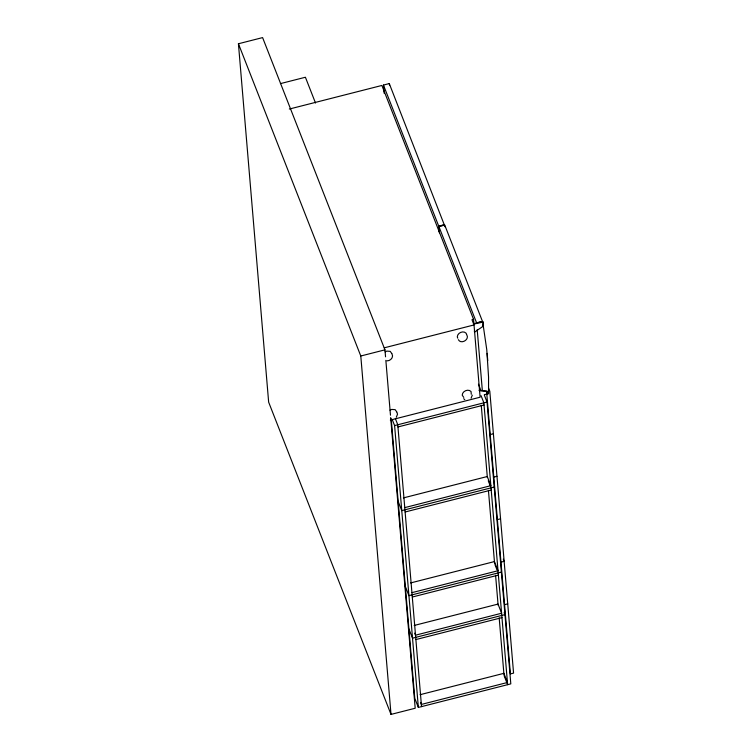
<?xml version="1.0" encoding="UTF-8"?>
<svg xmlns="http://www.w3.org/2000/svg" width="752" height="752" viewBox="0 0 752 752"><rect width="100%" height="100%" fill="white"/><g stroke="black" fill="none" stroke-linecap="round" stroke-linejoin="round"><path stroke-width="1.13" d="M472.294 395.157L471.081 398.193M471.269 394.292L471.034 391.51C468.195 388.493 462.283 391.162 462.207 395.176L463.787 397.404M396.295 417.257L397.517 414.22L396.896 412.171M474.343 331.124L474.587 332.102L483.498 326.001L483.019 321.706L483.057 325.466M385.099 351.851L386.857 351.118L390.232 351.353L391.811 353.572M390.015 410.15L391.773 409.426L395.148 409.652L396.727 411.87M390.673 417.548L415.189 708.243L391.012 714.4L268.652 402.16L238.431 43.757L262.598 37.6L384.968 349.84L385.55 356.843M280.411 83.622L305.406 77.249L315.511 103.033M289.332 109.049L381.884 85.455L473.544 319.337L473.929 323.999M384.131 93.22L383.445 85.061L389.273 83.575L445.081 226.86M439.215 231.813L438.745 226.173L444.573 224.679M438.754 226.267L444.479 224.801M438.905 226.587L444.742 225.102L482.464 321.358L476.636 322.937L438.905 226.587L439.431 232.838M473.544 319.337L471.983 319.732L474.023 324.949L480.114 397.216L390.326 420.095M473.525 323.736L482.37 321.48L482.624 322.129M481.524 322.411L473.751 324.084M384.234 347.828L474.023 324.949M391.012 714.4L360.791 356.006L384.968 349.84M479.268 390.57L487.193 391.284L487.569 394.612L487.005 391.331M484.664 394.621L488.556 393.625L488.556 377.034L486.779 349.783L483.132 324.873M487.033 402.01L510.805 683.869L418.356 707.425L394.593 425.576L487.033 402.01L484.25 394.894M397.949 426.948L484.044 404.999M490.21 434.571L493.387 433.763M403.439 497.899L487.268 476.524L490.849 485.67L404.755 507.619M493.801 477.097L496.978 476.289M494.205 487.052L401.765 510.617L398.184 501.471M405.121 511.99L491.216 490.05M497.382 519.613L500.559 518.805M410.611 582.941L494.44 561.575L498.021 570.721L411.927 592.661M500.973 562.139L504.15 561.33L503.295 559.159M501.377 572.093L408.938 595.659L405.356 586.513M412.293 597.032L498.388 575.092M414.192 625.457L498.021 604.091L501.603 613.237L415.508 635.186L414.719 633.156M504.554 604.664L507.732 603.856M415.884 639.557L501.979 617.608M420.03 694.707L503.859 673.341L507.45 682.487L421.355 704.436L420.556 702.406M386.895 360.857C390.391 361.101 394.001 357.247 391.98 353.872M479.127 390.203L486.882 391.36M463.674 398.692L464.783 399.632M483.198 325.362L483.498 326.001M458.344 339.688C460.976 344.679 469.784 339.707 466.766 334.809M383.445 85.061L438.745 226.173M488.527 387.994L489.806 391.247L513.569 673.106L510.401 673.914L486.826 394.349M486.958 393.663L486.958 392.253M478.441 384.178L481.007 390.739M481.073 395.702L483.865 402.818L507.628 684.677L504.047 675.531M488.245 480.744L490.238 485.83M495.023 564.771L497.006 569.856M504.169 612.579L504.968 614.619L412.519 638.175L408.938 629.039M395.383 418.667L397.77 424.758L421.534 706.617M392.206 419.475L394.593 425.576M238.431 43.757L360.791 356.006M418.356 707.425L414.775 698.288L391.209 418.761M466.597 334.508L466.118 333.211C463.279 330.194 457.366 332.863 457.291 336.877L457.771 338.174M389.273 83.575L389.611 85.333M487.146 353.384L487.757 360.622M477.2 329.658L482.342 390.532M481.261 405.319L487.352 477.548M488.433 490.36L494.619 563.756M495.587 575.252L498.106 605.134M499.178 617.824L503.953 674.375M385.851 360.349L390.476 415.217"/></g></svg>
